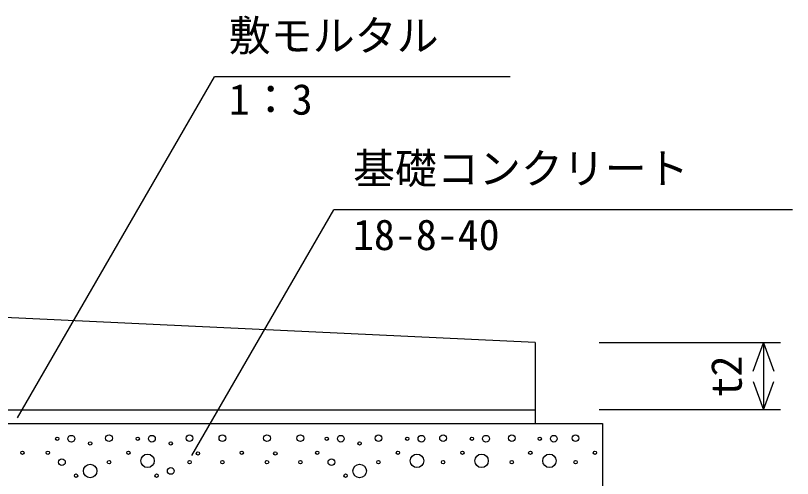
# Model space of a CAD drawing. Units: millimetres, scale not verified. Extents: x -67200 to 67200, y -23760 to 23760.
# Drawn here: x -60247 to -57469, y 12131 to 13788 of the extents above; entities that cross this region are included whole.
import ezdxf
from ezdxf.enums import TextEntityAlignment as Align

# ---------------------------------------------------------------- set-up
doc = ezdxf.new("R2010")
doc.units = ezdxf.units.MM
doc.header["$LTSCALE"] = 80
for name, color, linetype, lineweight in [('0-1_DIM', 7, 'Continuous', 25), ('0-3_HATCH', 6, 'Continuous', 25), ('0-6_OUTLINE', 1, 'Continuous', 25)]:
    doc.layers.add(name, color=color, linetype=linetype, lineweight=lineweight)
doc.styles.add('ＭＳ ゴシック', font='')
doc.styles.get('ＭＳ ゴシック').set_extended_font_data('MS Gothic')

msp = doc.modelspace()

# ---------------------------------------------------------------- linework, layer by layer
at = {"layer": '0-1_DIM'}
for p, q in [((-60239.92, 12348.54), (-59535.59, 13568.48)), ((-58478.23, 13568.48), (-59535.59, 13568.48)), ((-59616.39, 12213.77), (-59108.82, 13092.9)), ((-57469.14, 13092.9), (-59108.82, 13092.9)), ((-57512.47, 12616.43), (-58160.47, 12616.43)), ((-57572.47, 12616.43), (-57572.47, 12376.43)), ((-57512.47, 12376.43), (-58160.47, 12376.43))]:
    msp.add_line(p, q, dxfattribs=at)
for points in [[(-57609.41, 12514.94), (-57572.47, 12616.43), (-57535.53, 12514.94)], [(-57609.41, 12477.91), (-57572.47, 12376.43), (-57535.53, 12477.91)]]:
    msp.add_lwpolyline(points, dxfattribs=at)
at = {"layer": '0-3_HATCH'}
for centre, radius in [((-60097.45, 12273.66), 6), ((-60046.97, 12273.66), 12), ((-59912.39, 12275.75), 12), ((-59809.45, 12273.66), 6), ((-59758.97, 12273.66), 12), ((-59624.39, 12275.75), 12), ((-59507.13, 12275.75), 12), ((-59347.6, 12275.75), 12), ((-59228.33, 12275.75), 12), ((-59134.13, 12273.66), 6), ((-59083.66, 12273.66), 12), ((-58949.07, 12275.75), 12), ((-58846.13, 12273.66), 6), ((-58795.66, 12273.66), 12), ((-58718.16, 12275.75), 12), ((-58615.22, 12273.66), 6), ((-58564.74, 12273.66), 12), ((-58472.52, 12275.75), 12), ((-58372.55, 12273.66), 6), ((-58322.08, 12273.66), 12), ((-58244.58, 12275.75), 12), ((-59979.69, 12256.85), 6), ((-59691.69, 12256.85), 6), ((-59016.37, 12256.85), 6), ((-60221.85, 12223.23), 6), ((-60131.09, 12223.23), 6), ((-59843.09, 12223.23), 6), ((-59594.59, 12221.05), 6), ((-59437.83, 12223.23), 6), ((-59317.8, 12221.05), 6), ((-59167.77, 12223.23), 6), ((-58879.77, 12223.23), 6), ((-58648.86, 12223.23), 6), ((-58406.2, 12223.23), 6), ((-58175.28, 12223.23), 6), ((-60080.62, 12189.61), 12), ((-59912.39, 12189.61), 6), ((-59774.66, 12194.42), 24), ((-59624.39, 12189.61), 6), ((-59507.13, 12189.61), 6), ((-59347.6, 12189.61), 6), ((-59228.33, 12189.61), 6), ((-59117.3, 12189.61), 12), ((-58949.07, 12189.61), 6), ((-58811.35, 12194.42), 24), ((-58718.16, 12189.61), 6), ((-58580.43, 12194.42), 24), ((-58472.52, 12189.61), 6), ((-58337.77, 12194.42), 24), ((-58244.58, 12189.61), 6), ((-59979.69, 12158.1), 24), ((-59691.69, 12158.1), 12), ((-59016.37, 12158.1), 24), ((-60030.15, 12141.29), 6), ((-59742.15, 12141.29), 6), ((-59066.84, 12141.29), 6)]:
    msp.add_circle(centre, radius, dxfattribs=at)
at = {"layer": '0-6_OUTLINE'}
for p, q in [((-58388.47, 12617.57), (-60908.47, 12736.43)), ((-58388.47, 12617.57), (-58388.47, 12328.43)), ((-61628.47, 12376.43), (-58388.47, 12376.43))]:
    msp.add_line(p, q, dxfattribs=at)
msp.add_lwpolyline([(-61868.47, 12328.43), (-58148.47, 12328.43), (-58148.47, 11728.43)], dxfattribs=at)

# ---------------------------------------------------------------- texts
at = {"layer": '0-1_DIM', "style": 'ＭＳ ゴシック'}
for s, p in [('敷モルタル', (-59484.17, 13628.48)), ('1：3', (-59484.17, 13400.34)), ('基礎コンクリート', (-59040.11, 13152.9)), ('18-8-40', (-59040.11, 12915.75))]:
    msp.add_text(s, height=110, dxfattribs=at).set_placement(p, align=Align.BOTTOM_LEFT)
msp.add_text('t2', height=110, rotation=90, dxfattribs=at).set_placement((-57617.47, 12421.43), align=Align.BOTTOM_LEFT)

doc.saveas('drawing.dxf')
